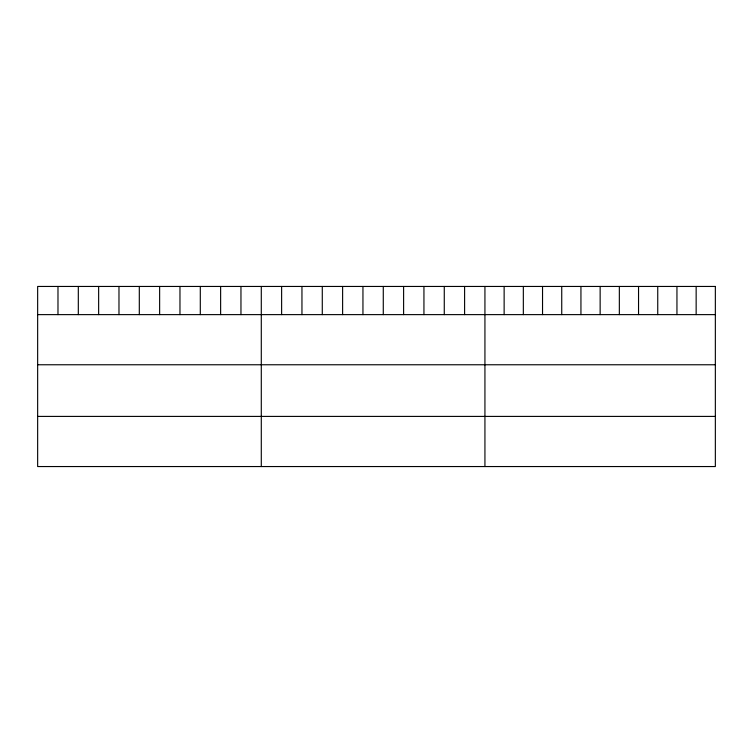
<?xml version="1.0" encoding="UTF-8"?>
<svg xmlns="http://www.w3.org/2000/svg" width="753" height="753" viewBox="0 0 753 753"><rect width="100%" height="100%" fill="white"/><g stroke="black" fill="none" stroke-linecap="round" stroke-linejoin="round"><path stroke-width="1.13" d="M37.65 314.622L715.35 314.622M37.65 364.763L715.35 364.763M37.65 416.409L715.35 416.409M696.149 286.451L696.149 314.622M676.947 286.451L676.947 314.622M657.745 286.451L657.745 314.622M638.544 286.451L638.544 314.622M619.342 286.451L619.342 314.622M600.141 286.451L600.141 314.622M580.94 286.451L580.94 314.622M561.738 286.451L561.738 314.622M542.537 286.451L542.537 314.622M523.335 286.451L523.335 314.622M504.134 286.451L504.134 314.622M484.932 286.451L484.932 466.549M464.601 286.451L464.601 314.622M444.27 286.451L444.27 314.622M423.939 286.451L423.939 314.622M403.608 286.451L403.608 314.622M383.277 286.451L383.277 314.622M362.946 286.451L362.946 314.622M342.615 286.451L342.615 314.622M322.284 286.451L322.284 314.622M301.953 286.451L301.953 314.622M281.622 286.451L281.622 314.622M261.291 286.451L261.291 466.549M240.96 286.451L240.96 314.622M220.629 286.451L220.629 314.622M200.298 286.451L200.298 314.622M179.967 286.451L179.967 314.622M159.636 286.451L159.636 314.622M139.305 286.451L139.305 314.622M118.974 286.451L118.974 314.622M98.643 286.451L98.643 314.622M78.312 286.451L78.312 314.622M57.981 286.451L57.981 314.622M715.35 286.451L37.65 286.451L37.65 466.549L715.35 466.549L715.35 286.451"/></g></svg>
